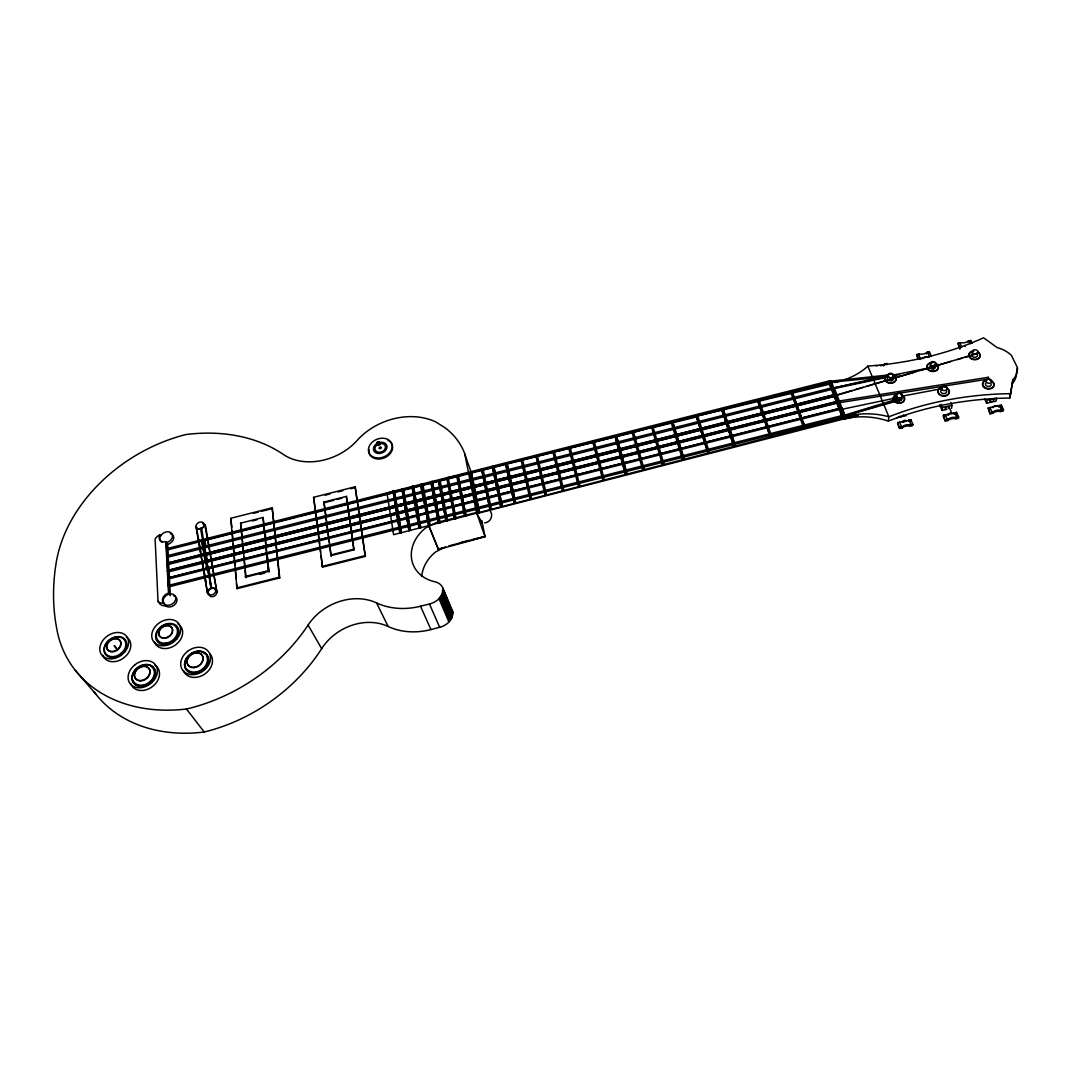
<?xml version="1.0" encoding="UTF-8"?>
<svg xmlns="http://www.w3.org/2000/svg" width="1071" height="1071" viewBox="0 0 1071 1071"><rect width="100%" height="100%" fill="white"/><g stroke="black" fill="none" stroke-linecap="round" stroke-linejoin="round"><path stroke-width="1.5" d="M840.333 410.099L841.431 409.015L844.55 414.932L168.442 585.422L167.973 577.871M841.552 409.095L841.967 407.944L844.631 414.745L842.609 415.253L842.636 418.145L393.606 534.697L387.3 494.936M906.146 421.345L906.186 420.716A2.062 1.138 -21.9 0 0 904.634 420.408A2.062 1.138 -21.9 0 0 902.826 421.345L902.425 422.322L910.872 419.698L912.867 424.384L912.693 425.615L910.27 426.151A8.34 6.439 5.6 0 0 902.157 427.918L899.586 428.467L897.632 423.768L897.779 422.55L902.826 421.452L902.719 422.255M166.902 549.905L166.621 548.834M476.863 513.585L843.894 418.935L844.149 417.088L847.603 416.137A65.974 52.01 4.9 0 1 888.863 416.766L899.827 412.696A334.902 270.95 17.7 0 1 1006.673 393.713L1010.689 393.673L1012.845 379.79A27.886 20.617 6.7 0 0 1017.45 367.674L1011.439 355.411A27.886 20.617 6.7 0 0 997.248 347.633L983.526 337.78L980.541 339.146A258.7 178.696 -0.5 0 1 879.8 365.091L867.871 366.135A66.027 49.386 0.6 0 1 844.778 379.656M887.886 376.122L887.765 377.447A2.945 2.222 3.9 0 0 889.827 380.7A2.945 2.222 3.9 0 0 893.375 378.518M896.454 398.211L895.999 399.162L896.066 396.765M888.274 376.028L888.301 374.502L887.016 375.011M951.985 413.62L956.537 412.335L958.639 417.007L958.425 418.252L956.001 418.774A8.407 6.413 7 0 0 947.875 420.542L945.318 421.104L943.243 416.418L943.444 415.187L951.985 413.62L949.12 407.221M842.355 409.577L841.552 407.984L842.221 408.613M844.176 415.347L898.837 398.613L901.233 398.814L901.247 399.737L844.283 416.084M831.752 387.93L832.609 388.586L832.1 389.335M834.416 394.744L832.274 388.666L838.191 401.156L834.416 394.744L167.29 563.226C167.879 569.036 166.407 551.632 166.982 557.402L833.827 388.907C831.404 380.018 843.6 411.117 841.498 407.984L167.786 577.938M1010.689 393.673L1009.739 398.064L1005.736 398.104A333.523 270.24 17.8 0 0 899.279 417.021L888.301 421.05A65.88 51.502 12.6 0 0 865.93 416.914A65.974 51.582 12.6 0 0 851.03 417.61L843.894 419.002L844.149 417.088M833.666 387.93L887.872 375.72M833.814 388.96L829.329 382.253M836.946 395.721L836.491 394.008L836.625 395.694L167.371 564.712L167.906 572.209L167.504 571.512L167.518 570.441L837.79 401.25L834.871 395.52M934.006 367.54L934.046 366.764L932.319 367.38L934.099 366.884M196.006 526.504L207.52 593.133L208.858 594.11A4.244 3.307 -31.5 0 0 213.102 596.547A4.244 3.307 -31.5 0 0 216.864 592.089L205.565 526.102L204.842 524.937L204.374 525.566A4.404 2.959 -15 0 1 202.62 527.789L198.55 529.074A4.364 2.731 -36.7 0 1 196.354 527.347L207.52 593.133L209.568 588.996M94.181 691.973A150.087 116.9 -33.2 0 0 204.213 732.002A156.5 121.077 -33.6 0 0 321.661 648.665A49.467 41.234 -31.5 0 1 388.144 626.481A62.198 51.14 -25.5 0 0 430.957 629.561L439.672 627.298A17.725 14.82 -26 0 0 448.12 622.867L452.016 617.498L452.658 611.487L442.885 588.073A13.95 11.567 -24 0 0 434.946 581.781A38.195 31.246 -21.8 0 1 411.679 559.437A38.195 31.246 -21.8 0 1 425.562 527.976L435.924 522.715L445.924 520.185M838.66 401.21L839.142 402.683M988.319 377.287L988.627 378.893L988.319 377.287L838.888 401.076L839.195 402.723L988.667 379A2.918 2.169 7 0 1 991.719 381.905A2.918 2.169 7 0 1 987.248 382.883A2.918 2.169 7 0 1 987.248 379.308L988.667 379M839.329 402.147L839.102 401.732M841.659 408.279L844.631 414.745L840.829 408.078L168.053 577.965L167.745 572.075L839.209 402.602M841.511 408.078L841.445 408.587M941.489 387.22L941.181 388.786L941.797 387.153M471.133 472.191L463.904 451.547A89.669 70.351 -23 0 0 444.987 427.731L435.951 422.041A59.213 46.24 -21.7 0 0 357.098 440.476A51.18 38.476 -23.5 0 1 283.628 454.613A167.33 127.168 -31.7 0 0 185.698 434.572A147.008 111.866 -30.5 0 0 56.214 562.529L55.384 568.032A269.343 212.031 -27 0 0 55.705 622.733L56.629 628.088A153.956 118.573 -31.3 0 0 186.474 709.015A160.516 122.79 -31.7 0 0 308.087 625.062A50.698 41.849 -29.3 0 1 376.55 602.919A63.671 51.743 -23.6 0 0 420.501 606.24L429.471 603.99A18.14 15.007 -24 0 0 438.173 599.546L442.189 594.151L442.885 588.073M844.109 414.999L844.309 416.137M841.699 409.109L841.806 409.684M855.287 416.057L847.429 418.226L847.603 416.137L842.636 418.145L829.369 384.235L829.302 381.303L831.297 380.794L833.479 387.421M852.235 416.713L851.03 417.61L854.792 416.137M844.644 417.583L844.015 418.908L858.42 415.267M843.828 418.774L843.988 417.81L847.603 416.137L846.987 418.319L843.894 419.002M884.472 365.184L884.619 363.939L886.962 363.417L886.828 364.675M901.247 399.737L900.724 398.064M902.224 396.538L902.21 396.203M888.354 421.05L888.863 416.766L867.871 366.135M896.307 396.966L896.36 396.123A3.079 2.343 4.5 0 1 897.953 393.338A3.079 2.343 4.5 0 1 901.862 394.289L901.836 397.89A3.079 2.343 4.5 0 1 899.078 400.875A3.079 2.343 4.5 0 1 895.905 397.943M896.547 398.024L896.36 396.123M899.265 399.376L899.078 400.875L900.162 398.345L899.372 398.519M901.648 395.962L901.862 394.289M899.586 428.467L897.779 422.55M902.157 427.918L902.318 426.686A8.354 6.439 5.6 0 1 910.444 424.919L912.867 424.384M923.242 358.129L923.497 357.794A2.022 1.151 -23.5 0 1 925.277 356.844A2.022 1.151 -23.5 0 1 926.776 357.192L931.328 356.188L929.347 351.797L927.004 352.305A8.059 5.971 4.3 0 1 919.146 354.019L916.656 354.555L917.78 358.758M933.858 367.393L933.979 366.536L927.861 368.223M918.972 355.277L919.146 354.019M910.27 426.151L910.444 424.919M908.449 420.234L908.904 421.318M910.711 420.93L910.872 419.698M923.43 358.383L918.597 358.959L916.656 354.555M927.004 352.305L926.83 353.564A8.046 5.971 4.3 0 1 926.335 353.952M930.297 367.875A2.852 2.129 5 0 0 931.395 368.652L933.577 368.839L933.939 366.349M948.103 414.959L948.464 414.249M929.173 353.055L929.347 351.797M933.31 365.84L931.248 366.737M1009.739 398.064L1012.845 379.79M941.329 388.679L941.489 387.662M946.804 409.376L942.092 410.394L942.574 407.408L941.208 404.343M945.037 416.03L945.251 414.785L947.326 419.471M945.318 421.104L943.444 415.187M958.023 343.229L959.844 348.865L958.023 343.229L960.5 342.693A8.086 5.931 5.3 0 0 968.358 340.98L970.701 340.471L972.066 343.376M948.411 414.571L948.491 414.089A2.075 1.125 -22.7 0 1 950.325 413.031A2.075 1.125 -22.7 0 1 951.865 413.352M947.875 420.542L948.089 419.31A8.407 6.413 7 0 1 956.216 417.543L958.639 417.007M951.53 408.346L952.039 405.347L950.847 402.683M968.13 342.251L968.358 340.98M956.001 418.774L956.216 417.543M953.913 414.102L954.127 412.87M954.529 413.955L954.743 412.723L956.831 417.395M970.473 341.743L970.701 340.471M956.323 413.567L956.537 412.335M887.832 376.938L887.846 375.747M986.592 403.205L987.194 400.179L996.659 398.117L996.043 401.143L986.592 403.205L984.664 399.055M988.172 407.944L990.099 413.861L992.67 413.299A8.461 6.386 8.2 0 1 1000.783 411.532L1003.219 411.01L1003.473 409.765L1001.278 405.106L988.172 407.944L990.099 413.861M989.724 408.801L989.979 407.556L992.161 412.228M993.058 407.663L993.219 406.846A2.102 1.111 -23.5 0 1 995.079 405.802A2.102 1.111 -23.5 0 1 996.592 406.123L996.699 406.391M992.67 413.299L992.924 412.067A8.474 6.386 8.2 0 1 1001.05 410.287L1003.473 409.765M1000.783 411.532L1001.05 410.287M998.587 406.873L998.855 405.628M999.216 406.739L999.471 405.494L1001.68 410.153M1001.278 405.106L1002.657 409.845M1016.807 370.633L1017.45 367.674M890.135 378.545L892.986 377.046L891.353 380.687M901.769 396.337L901.836 397.89L902.103 397.02M377.528 443.876L377.528 444.612M933.122 366.295L932.56 365.787A2.852 2.129 5 0 1 930.378 363.015A2.852 2.129 5 0 1 934.14 361.757A2.852 2.129 5 0 1 935.679 364.742L934.863 365.907M205.993 561.512L205.123 562.436L205.993 561.512L206.435 569.451M207.908 561.74C206.034 563.359 205.712 557.67 204.976 555.394L205.083 554.216M207.52 593.133L208.363 590.884M890.818 378.063L891.674 377.889M837.616 403.191L837.562 402.388M842.609 415.253L829.302 381.303L888.569 374.944M934.032 365.76C937.754 364.02 929.668 366.295 932.105 368.852L932.493 366.269L932.024 367.112L933.805 367.299L924.005 369.401M833.358 387.461L166.648 555.889M206.422 569.491L207.305 569.759L205.498 555.26M935.679 364.742L934.702 365.546M167.022 563.185L836.424 394.088M844.296 415.026L844.671 416.632M205.163 547.843L203.008 548.325M160.851 535.607L159.9 535.045A6.787 5.087 -30.8 0 0 160.168 540.4A6.787 5.087 -30.8 0 0 165.844 541.672L167.625 544.363L170.329 595.757M948.491 413.982L948.223 414.316A2.075 1.125 -22.7 0 0 948.063 414.972M993.219 406.739L992.951 407.087A2.102 1.111 -23.5 0 0 992.79 407.422L993.178 407.047M836.598 395.319L977.328 353.484C977.689 356.456 975.842 351.261 977.328 353.484M211.174 588.113L208.484 569.437L209.367 575.716L209.956 576.586L210.304 575.984M203.343 547.415C198.604 539.048 206.516 536.156 205.552 547.656M379.495 447.196C377.461 449.82 383.364 448.468 380.66 446.902M209.876 575.837L208.939 569.143L209.555 575.77M120.728 653.645L122.911 651.556A11.62 8.863 -35.5 0 0 118.52 636.924A11.62 8.863 -35.5 0 0 104.396 650.325A11.62 8.863 -35.5 0 0 120.728 653.645L121.358 654.435L123.687 652.212A12.357 9.425 -35.5 0 0 119.015 636.643A12.357 9.425 -35.5 0 0 103.994 650.9A12.357 9.425 -35.5 0 0 121.358 654.435L121.237 653.163M210.01 588.648L212.553 587.845A4.257 3.307 -31.5 0 1 215.351 592.276A4.257 3.307 -31.5 0 1 209.099 594.579A4.257 3.307 -31.5 0 1 209.541 588.943L213.638 588.033L217.453 591.942M209.541 588.943L210.438 588.3M204.052 525.071A4.284 3.24 -29.6 0 1 202.539 527.668L199.206 528.994M456.728 475.966L464.506 516.128L465.965 515.753L458.147 475.604L446.714 477.853M202.539 527.668L201.629 528.298L204.615 547.147M445.496 546.786L435.428 552.06A37.311 30.885 -23.7 0 0 421.76 576.466M844.002 418.681L846.987 417.101M160.195 534.63L159.351 535.031A9.144 6.868 -31 0 0 155.108 538.954L158.026 601.367L159.887 603.964A9.385 7.189 -32.8 0 0 164.532 605.825L166.3 606.306A6.814 5.235 -32.8 0 0 175.858 603.361A6.814 5.235 -32.8 0 0 173.556 595.69M421.331 484.012L422.991 484.253L421.331 484.012L428.587 525.232L438.427 549.45L442.577 547.629M209.675 576.707L207.774 577.001M707.77 452.35L696.284 416.324L707.851 452.979L709.23 451.975L697.716 415.963L830.708 383.9M206.556 554.39L205.297 554.216M975.346 354.166L976.792 353.845A2.972 2.182 6 0 0 977.221 350.525A2.972 2.182 6 0 0 972.696 350.592A2.972 2.182 6 0 0 973.847 353.885M202.446 541.27L204.4 540.427L205.204 547.241M834.885 396.324L205.619 555.22L206.395 554.979L206.85 561.244M927.366 367.969L928.865 367.447M203.637 540.935L203.61 540.119M833.626 387.997L887.805 376.604M890.55 378.13L893.107 377.554M929.534 367.982L927.526 368.33M836.397 394.65L836.879 394.998M850.602 414.008L876.051 406.418M882.41 404.517L898.315 399.764M851.097 416.954L846.318 418.226M895.463 377.715L914.701 372.079M921.114 370.205L925.933 368.799M836.558 395.052L852.275 390.433M855.408 389.509L863.266 387.207M866.412 386.283L889.988 379.362M935.505 365.974L951.048 361.409M957.26 359.588L961.919 358.223M965.025 357.299L972.789 355.023M931.02 367.54L934.019 366.657M479.152 512.621L476.809 513.304L482.378 523.451M932.787 365.8L935.371 365.077M615.638 436.848L579.25 445.79M456.018 518.498L454.358 518.337L456.032 518.565L454.586 518.926L447.022 479.473M438.427 549.45L485.056 536.745L481.789 520.56M975.895 354.113L976.792 353.845M207.56 569.692L209.153 575.729M484.654 522.849C490.638 522.42 493.704 515.486 490.076 510.639M202.928 546.049L202.124 541.31M931.315 366.737L933.015 366.282M448.655 545.956L485.002 536.451L472.311 539.637M208.042 577.055L209.876 576.6L211.081 587.979L209.314 576.814M206.931 562.355L206.074 562.556M230.76 518.284L272.181 507.788L279.745 577.898L236.972 588.662L230.76 518.284L231.871 527.28M313.589 497.305L355.157 486.783L365.412 556.344L322.491 567.135L313.589 497.305L315.383 509.555M196.368 527.079L196.662 528.351M253.466 513.344L258.245 512.139M261.431 511.336L272.583 508.511M325.142 495.204L329.935 493.985M337.914 491.964L342.707 490.759M350.699 488.737L355.492 487.519M204.039 524.469L205.565 526.102M246.062 577.805L240.6 523.157L263.078 517.467L268.674 571.312L245.634 577.122L245.058 570.455M331.287 556.344L323.83 502.098L346.375 496.395L354.032 549.811L330.926 555.635L329.654 545.715M252.207 520.948L257.013 519.73M323.83 502.098L324.152 502.741L333.804 500.304M337.03 499.488L341.863 498.269M204.4 548.138L204.802 554.363L203.718 548.312M394.797 501.308L399.938 533.104L392.99 491.174L394.409 490.826L401.384 532.729L394.409 490.826M404.771 505.405L409.002 530.814L401.879 488.925L403.553 489.166M413.352 486.033L411.92 486.395L413.593 486.636L420.689 527.869L413.593 486.636M432.51 481.923L439.953 522.849L438.494 523.21L430.863 481.682L432.282 481.321M481.535 469.178L483.168 469.433L481.535 469.178L489.916 509.327L482.07 471.374M492.285 466.554L493.718 466.193M387.046 493.343L392.99 491.174M396.163 491.04L402.134 489.527L404.249 502.232M404.985 488.804L410.729 487.359M432.43 481.95L430.114 482.526M439.043 480.317L445.523 478.724M505.472 463.395L507.092 463.623L515.673 502.714L514.214 503.075L505.833 465.015M535.835 455.831L537.428 456.085M592.651 441.372L594.084 441.011L604.285 479.621L602.826 479.995L592.799 442.002M468.589 473.047L470.771 472.512M553.051 451.587L555.019 451.761M201.91 540.601L203.758 540.132M205.819 539.851L262.489 525.513M265.728 524.696L275.448 522.246M278.688 521.43L296.493 516.918M299.733 516.102L372.601 497.68M375.841 496.864L385.56 494.4M388.786 493.584L461.655 475.163M464.894 474.346L474.614 471.883M477.853 471.066L550.722 452.645M553.948 451.828L571.767 447.33M575.007 446.5L584.712 444.05M587.952 443.233L660.82 424.812M664.06 423.996L673.779 421.532M677.019 420.716L736.928 405.561M740.168 404.744L749.874 402.294M753.114 401.478L770.933 396.966M774.172 396.15L825.982 383.057M569.585 448.187L566.09 449.044M651.596 427.329L653.029 426.968L663.993 464.319L662.534 464.694L651.596 427.329L633.764 432.376M831.163 382.133L166.607 550.146L166.915 555.929M721.921 410.046L723.367 409.671L735.228 445.282L733.836 446.299L721.921 410.046L733.836 446.272L735.228 445.282M652.681 427.717L696.726 416.873M757.826 401.156L759.272 400.795L771.682 436.486L770.21 436.861L757.826 401.156L770.156 436.205M791.041 393.659L792.46 392.629L805.285 427.798L802.955 421.532M721.988 410.688L723.367 409.671M167.464 563.574L235.459 546.397M238.686 545.581L248.405 543.117M251.645 542.301L337.445 520.64M340.685 519.823L371.45 512.045M374.676 511.228L447.531 492.834M450.771 492.017L460.49 489.567M463.73 488.751L549.53 467.076M552.77 466.26L570.575 461.762M573.815 460.945L583.521 458.495M586.761 457.665L659.616 439.271M662.855 438.454L672.561 436.004M675.801 435.187L761.615 413.513M764.841 412.696L782.66 408.198M785.886 407.382L795.606 404.932M798.846 404.115L834.456 395.119M205.431 554.202L215.151 551.752M218.404 550.936L231.376 547.656M234.616 546.839L244.335 544.376M247.588 543.559L265.421 539.061M268.66 538.244L278.393 535.781M281.633 534.965L291.366 532.501M294.605 531.685L304.325 529.235M307.578 528.418L325.41 523.906M328.65 523.09L341.622 519.81M349.722 517.762L354.595 516.543M357.834 515.713L367.567 513.263M370.807 512.447L375.667 511.215M378.906 510.398L388.639 507.935M391.879 507.119L401.612 504.669M404.851 503.852L414.584 501.389M417.824 500.572L427.557 498.109M430.796 497.292L438.896 495.244M442.149 494.427L451.868 491.977M455.108 491.147L464.841 488.697M468.081 487.881L477.813 485.417M481.053 484.601L498.885 480.103M502.138 479.273L511.858 476.823M515.097 476.006L524.83 473.543M528.07 472.726L537.803 470.276M541.042 469.446L549.155 467.398M552.395 466.581L562.128 464.131M565.368 463.315L575.087 460.851M578.34 460.035L588.059 457.571M591.299 456.755L601.032 454.305M604.272 453.488L609.145 452.257M612.384 451.44L622.117 448.977M625.357 448.16L635.076 445.71M638.329 444.88L651.288 441.613M654.542 440.783L672.374 436.285M675.614 435.469L685.346 433.005M688.586 432.189L698.319 429.739M701.559 428.922L711.278 426.459M714.531 425.642L732.363 421.131M735.603 420.314L745.336 417.864M748.575 417.047L761.548 413.767M764.788 412.951L774.52 410.488M777.76 409.671L795.592 405.173M798.832 404.343L808.565 401.893M811.805 401.076L821.537 398.613M824.777 397.796L834.51 395.346M835.902 394.182L835.728 395.306L836.156 394.463M167.411 570.535L838.78 401.076M226.784 556.505L221.925 557.723L226.784 556.505M255.929 549.128L265.648 546.679L255.929 549.155M281.834 542.582L291.553 540.132L281.847 542.609M299.639 538.084L294.793 539.315L299.652 538.124M328.784 530.721L315.838 533.987L328.797 530.761M354.702 524.174L344.982 526.624L354.715 524.228M357.928 523.344L375.747 518.846M401.652 512.299L391.932 514.749L401.665 512.366M404.892 511.483L414.597 509.02L404.905 511.55M427.557 505.753L417.837 508.203L427.57 505.833M430.796 504.936L438.896 502.888M442.122 502.071L451.842 499.608L442.149 502.152M455.081 498.791L464.801 496.342M468.04 495.525L477.746 493.062M498.791 487.747L511.751 484.467M514.99 483.65L524.696 481.2M537.655 477.92L527.936 480.37L537.682 478.041M540.895 477.104L553.841 473.824M566.8 470.557L557.081 473.007L574.926 468.643M570.04 469.741L574.899 468.509M578.139 467.692L587.845 465.229M591.085 464.412L600.804 461.962L591.125 464.56M604.044 461.146L613.75 458.683M616.99 457.866L626.709 455.416M629.949 454.586L647.754 450.088M650.994 449.271L663.953 445.991M667.179 445.175L676.899 442.725M680.139 441.908L689.858 439.445M693.098 438.628L702.804 436.178M706.043 435.362L710.903 434.13M714.143 433.313L723.849 430.85M727.089 430.033L736.808 427.583M740.048 426.767L749.767 424.303M752.993 423.487L762.713 421.037M765.952 420.207L786.998 414.892M790.237 414.075L799.957 411.612M803.196 410.795L812.902 408.346M816.142 407.529L825.861 405.066M829.101 404.249L835.567 402.616M357.942 523.411L362.801 522.179M366.041 521.363L375.76 518.913M430.81 505.017L438.909 502.968M455.108 498.885L464.814 496.435M468.054 495.619L477.773 493.169M502.058 487.037L511.777 484.587M515.017 483.757L524.736 481.307M540.922 477.224L553.881 473.958M578.166 467.826L587.885 465.376M604.071 461.28L613.79 458.83M617.03 458.013L626.749 455.563M629.989 454.747L634.849 453.515M638.075 452.698L647.794 450.248M651.034 449.432L663.993 446.165M667.233 445.349L676.939 442.899M680.179 442.082L689.898 439.632M693.138 438.815L710.943 434.317M714.183 433.501L723.902 431.051M727.142 430.221L736.861 427.771M740.088 426.954L749.807 424.504M753.047 423.688L762.766 421.238M766.006 420.421L774.105 418.373M777.332 417.556L787.051 415.106M790.291 414.29L800.01 411.84M803.25 411.023L812.956 408.573M816.196 407.743L825.915 405.293M829.155 404.477L835.634 402.843M274.296 544.764L207.774 561.552L205.512 561.887L204.066 555.367M277.536 543.948L295.395 539.436M298.635 538.619L308.368 536.156M311.621 535.339L384.623 516.918M387.876 516.088L405.722 511.59M408.961 510.773L418.707 508.31M421.947 507.493L431.68 505.043M434.933 504.213L494.963 489.072M498.202 488.242L516.048 483.744M519.301 482.927L529.034 480.464M532.274 479.647L542.02 477.197M545.259 476.367L605.289 461.226M608.542 460.396L626.388 455.898M629.628 455.081L639.374 452.618M642.613 451.801L652.346 449.351M655.599 448.521L715.629 433.38M718.869 432.55L736.714 428.052M739.967 427.235L749.7 424.772M752.94 423.955L762.686 421.505M765.926 420.675L825.955 405.534M829.208 404.704L835.701 403.071M842.582 415.843L844.135 415.454M844.658 416.485L168.522 586.935L168.361 585.315M805.258 427.155L803.812 428.172L791.014 392.99M683.9 458.522L672.749 422.108L683.9 458.522L682.535 459.526L671.41 423.112M625.33 473.663L615.049 436.325L625.464 474.292L626.803 473.302L616.481 435.964L626.803 473.302M579.732 485.458L578.434 486.435L568.701 447.745M642.734 469.781L644.073 468.777L642.734 469.781L632.185 432.711M492.62 468.121L500.626 505.9L502.286 506.141L493.918 466.809L503.919 464.345M514.026 502.473L515.673 502.714M479.366 512.139L477.693 511.898L479.366 512.139L471.36 472.365M489.701 508.725L491.361 508.953L482.967 468.817M447.343 519.837L454.439 518.136L453.381 512.661M455.885 517.775L476.475 512.487L485.056 536.745M531.43 498.644L529.797 498.403L531.43 498.644L522.581 459.754L534.509 456.808M445.871 520.519L447.544 520.747L445.871 520.519L438.655 481.455M399.684 532.515L401.13 532.14M408.747 530.225L410.447 530.453L403.821 490.759M412.201 487.974L418.989 527.642L420.448 527.28M428.587 525.232L430.288 525.446L428.882 525.807L420.314 484.935M438.267 522.621L439.953 522.849M245.259 576.506L268.312 570.696L269.075 572.008L268.593 567.028M330.604 555.006L353.725 549.182L354.032 549.811M259.878 574.337L264.483 573.172M236.544 587.979L279.344 577.202L279.745 577.898M322.13 566.439L365.077 555.621L365.412 556.344M518.15 460.838L521.47 460.035M459.62 542.823L469.138 540.427M205.284 562.556L207.466 562.155L207.359 561.418M632.533 432.684L616.615 436.593M485.98 468.763L492.432 467.184L499.501 500.211M570.294 448.013L573.668 447.183M575.06 446.835L577.858 446.138M557.536 451.145L560.816 450.342M561.726 450.115L564.698 449.392M434.183 481.522L436.727 480.892M459.633 475.243L467.103 473.409M506.998 463.582L513.156 462.07M514.642 461.708L516.798 461.173M540.815 455.255L542.662 454.8M544.188 454.425L547.401 453.635M549.021 453.247L551.739 452.578M927.767 368.089L934.059 366.563M841.779 408.774L844.631 414.745M945.519 419.872L948.089 419.31M990.354 412.616L992.924 412.067M875.984 365.8L876.734 365.639A8.019 6.024 3.1 0 0 877.444 365.76M960.058 347.606L961.798 347.218L959.763 342.854M942.574 407.408L952.039 405.347M896.641 417.73L906.093 415.682M899.747 427.249L902.318 426.686M833.559 388.733L886.038 377.541M892.759 375.854L899.493 374.663M893.214 375.131L926.201 368.464M842.114 409.283L896.132 397.877M932.546 367.313L933.725 367.072M833.733 388.063L834.229 388.934L833.894 388.251M902.933 396.083A5.69 4.338 4.5 0 0 901.769 395.333L901.595 395.815M204.896 555.394L205.512 561.887M839.851 408.319L840.548 409.202M941.931 388.626L902.21 396.163M831.524 382.24L885.53 376.805M830.949 380.754L831.578 381.892M165.67 605.784L163.823 603.187L162.672 603.227A9.411 7.202 -32.7 0 1 158.026 601.367M378.17 445.041L379.71 443.555M892.96 376.055L893.361 375.586M893.174 375.064L892.638 374.716A5.69 4.297 3.9 0 1 895.677 380.379A5.69 4.297 3.9 0 1 888.22 382.454A5.69 4.297 3.9 0 1 885.208 376.724M163.823 603.187L163.381 602.812A6.828 5.235 -32.7 0 1 168.495 593.147L165.844 541.672M75.372 670.419L96.055 694.41M900.162 398.345L900.738 399.041M186.474 709.015L204.213 732.002M168.495 593.147L169.553 594.646L166.862 543.211M831.364 383.713L831.98 384.69M207.747 592.437L208.858 594.11M215.766 590.416L216.864 592.089M933.229 366.389L933.805 367.299M200.612 528.766L203.825 547.134M215.351 589.157L216.717 590.817L204.842 524.937M846.425 417.395L846.987 418.319M240.6 523.157L242.568 542.127M308.087 625.062L321.661 648.665M834.496 394.543L841.244 407.971L838.272 402.214L837.174 401.411L837.187 402.201M376.55 602.919L388.144 626.481M968.947 340.859L970.326 343.764M956.845 414.745L958.425 418.252M927.606 352.172L929.574 356.576M420.501 606.24L430.957 629.561M918.396 354.18L920.35 358.584M939.628 404.851L942.092 410.394M831.163 381.959L830.708 380.566L166.541 548.687L166.206 542.221M429.471 603.99L439.672 627.298M439.03 598.769L448.963 622.09M909.078 420.1L911.06 424.785M440.542 597.029L450.436 620.363M439.833 597.926L449.74 621.247M441.734 595.141L451.574 618.489M441.185 596.105L451.038 619.44M442.818 592.116L452.618 615.49M442.551 593.133L452.364 616.508M442.189 594.151L452.016 617.498M899.586 422.148L901.554 426.847M443.019 589.063L452.792 612.465M443.059 590.067L452.832 613.469M442.992 591.098L452.779 614.473M418.989 527.642L416.244 510.787M438.615 549.905L428.882 525.807L421.854 486.194M438.093 522.166L438.494 523.184M830.989 380.794L831.15 381.932M833.425 387.488L833.332 388.412L829.637 381.892L830.842 380.915M832.609 386.283L835.608 393.941M836.812 397.006L839.825 404.677M841.03 407.743L844.042 415.414M841.03 409.403L842.234 412.482M430.863 481.682L438.494 523.21M440.007 480.076L447.544 520.747M831.926 388.666L833.64 393.311M835.367 397.957L839.383 408.801M840.534 411.907L842.823 418.092M795.981 402.696L792.46 392.629M797.145 405.842L801.791 418.386M465.965 515.753L458.241 476.608M469.928 472.726L477.907 512.5M445.79 520.225L446.098 521.108L438.882 482.03M723.434 410.327L735.295 445.924M500.626 505.9L500.157 503.357M529.971 498.979L520.988 459.526M206.101 554.229L206.743 560.602M644.193 469.406L633.617 432.349M847.094 417.034L847.429 418.226M570.133 447.383L579.893 486.073M554.243 451.293L563.761 490.25L562.302 490.612L552.984 452.27M537.254 455.47L546.505 494.695L544.885 494.441L536.009 456.447M602.826 479.995L604.285 479.621M506.904 463.033L515.472 502.112M505.659 463.984L514.214 503.075M494.052 467.759L502.085 505.539M471.468 473.355L479.152 511.536M464.747 453.85L476.528 512.808M206.823 562.382L208.002 568.514L204.815 547.991L205.766 554.202M448.133 477.492L456.032 518.565M202.673 540.105L202.861 541.163M432.577 482.954L439.712 522.246M203.503 547.308L202.272 540.266L202.419 541.283M204.012 548.232L207.627 568.514M207.828 569.638L208.912 575.743M209.113 576.867L211.081 587.979L208.939 569.143M422.764 483.65L430.288 525.446M196.944 529.998L197.533 533.291M198.108 536.584L198.684 539.878M199.273 543.184L200.719 551.418M202.459 561.298L203.035 564.604M204.494 572.838L205.07 576.131M205.645 579.424L206.234 582.718M207.68 590.964L208.269 594.258M412.442 488.577L415.709 507.614M403.566 490.157L410.193 529.864M393.767 494.949L394.275 498.135M355.157 486.783L365.077 555.621M349.789 517.561L350.244 520.854M350.94 525.794L351.395 529.101M353.002 540.641L353.47 543.934M346.375 496.395L353.725 549.182M202.245 541.297L202.901 546.049M203.115 547.642L204.106 554.925M324.152 502.741L329.225 542.408M315.784 512.848L319.653 544.108M320.256 549.048L320.671 552.328M321.072 555.621L322.491 567.135M206.73 560.508L205.967 554.216L206.127 555.059M203.209 548.365L203.865 553.72M206.864 568.955L206.957 569.772M272.181 507.788L279.344 577.202M168.401 578.983L841.833 408.921M168.79 586.426L168.87 593.682M265.313 533.786L265.795 538.767M267.603 557.054L267.937 560.374M263.078 517.467L268.312 570.696M242.863 545.46L243.452 552.114M243.893 557.121L244.764 567.121M232.139 530.6L232.969 540.56M233.25 543.881L234.067 553.827M234.348 557.148L235.044 565.448M235.459 570.415L236.142 578.715M236.557 583.695L236.972 588.662M205.123 526.209L205.11 525.915A4.271 3.24 -29.7 0 0 202.606 523.746M844.644 415.615L844.658 417.636M154.826 665.091A15.744 12.236 -36.2 0 1 152.644 686.431A15.744 12.236 -36.2 0 1 130.89 683.793M379.536 442.979A1.553 1.191 -22.1 0 1 379.803 444.666A1.553 1.191 -22.1 0 1 377.702 445.201A1.553 1.191 -22.1 0 1 377.434 443.514M378.826 442.845A1.553 1.191 -22.1 0 1 379.201 442.872M170.276 533.586A6.761 5.087 -30.8 0 1 173.569 538.847A6.761 5.087 -30.8 0 1 167.625 544.363M379.348 442.497A6.988 5.395 -22.1 0 1 386.671 448.602A6.988 5.395 -22.1 0 1 375.613 452.645A6.988 5.395 -22.1 0 1 377.635 443.113M379.536 443.662A5.462 4.217 -22.1 0 1 385.386 448.053A5.462 4.217 -22.1 0 1 377.34 451.949A5.462 4.217 -22.1 0 1 376.992 444.893M387.97 440.301A12.25 9.465 -22.1 0 1 391.276 452.069A12.25 9.465 -22.1 0 1 377.099 458.95A12.25 9.465 -22.1 0 1 368.946 449.539M166.487 542.649A6.774 5.087 -30.8 0 0 171.989 533.773A6.774 5.087 -30.8 0 0 161.52 534.657L160.556 536.022A6.774 5.087 -30.8 0 0 161.895 542.221M198.523 528.98A4.284 3.24 -29.6 0 1 196.02 526.798L196.006 525.915A4.284 3.24 -29.6 0 1 199.969 522.086A4.284 3.24 -29.6 0 1 204.039 524.174M150.944 666.256A11.808 9.17 -36.1 0 1 149.297 682.24A11.808 9.17 -36.1 0 1 133.005 680.272M132.831 675.212A11.808 9.17 -36.1 0 1 135.508 670.125L137.704 668.023A11.808 9.17 -36.1 0 1 148.615 665.278M206.931 656.603A11.942 9.425 -34.6 0 1 201.161 669.991A11.942 9.425 -34.6 0 1 186.916 669.255M185.658 667.139A11.942 9.425 -34.6 0 1 185.136 664.663M185.363 661.998A11.942 9.425 -34.6 0 1 187.987 656.858L190.21 654.702A11.942 9.425 -34.6 0 1 192.834 653.056M195.685 651.998A11.942 9.425 -34.6 0 1 198.59 651.61M201.335 651.918A11.942 9.425 -34.6 0 1 205.659 654.501M126.351 637.084A15.436 11.794 -35.5 0 1 126.914 654.93L123.995 657.701A15.436 11.794 -35.5 0 1 102.762 655.265M210.023 653.886A15.864 12.531 -34.6 0 1 204.066 674.502A15.864 12.531 -34.6 0 1 183.462 670.674M177.933 623.924A15.422 11.955 -34.1 0 1 178.924 641.77L176.032 644.555A15.422 11.955 -34.1 0 1 154.478 642.145M991.385 401.96A2.088 1.111 -23.5 0 1 989.885 400.822A2.088 1.111 -23.5 0 1 992.723 399.363A2.088 1.111 -23.5 0 1 993.232 401.009M900.457 394.396A5.703 4.338 4.5 0 1 903.536 401.223A5.703 4.338 4.5 0 1 894.205 400.822A5.703 4.338 4.5 0 1 897.525 394.275M903.817 397.02A5.69 4.338 4.5 0 1 900.256 403.232A5.69 4.338 4.5 0 1 893.174 398.72M893.388 397.595A5.69 4.338 4.5 0 1 897.471 394.717M896.628 396.886A3.079 2.343 4.5 0 1 897.23 396.511M902.21 394.851A3.079 2.343 4.5 0 1 900.617 397.649A3.079 2.343 4.5 0 1 896.708 396.698M946.536 387.756A5.73 4.324 5.9 0 1 948.076 394.356A5.73 4.324 5.9 0 1 939.307 393.981A5.73 4.324 5.9 0 1 940.82 387.515M943.671 387.046A5.73 4.324 5.9 0 1 945.158 387.26M948.558 389.871A5.73 4.324 5.9 0 1 947.3 395.306A5.73 4.324 5.9 0 1 939.936 394.998A5.73 4.324 5.9 0 1 938.665 389.456M946.148 390.219A2.985 2.249 5.9 0 1 945.345 393.311A2.985 2.249 5.9 0 1 941.222 392.535A2.985 2.249 5.9 0 1 942.011 389.442M896.025 378.625A5.69 4.297 3.9 0 1 889.613 383.244A5.69 4.297 3.9 0 1 885.155 377.166M886.962 375.466A5.69 4.297 3.9 0 1 888.261 374.944M894.914 376.523A5.69 4.297 3.9 0 1 895.651 377.528M883.977 365.572A8.019 6.024 3.1 0 1 883.428 365.907M884.619 363.939A8.019 6.024 3.1 0 1 880.322 365.747M964.958 346.428A2.035 1.138 -24.3 0 1 965.319 346.107M841.378 380.754A66.027 49.386 0.6 0 1 834.349 382.534M889.747 374.261A5.69 4.297 3.9 0 1 891.219 374.315M937.901 365.76A5.77 4.311 5 0 1 934.836 371.302A5.77 4.311 5 0 1 927.285 368.705M926.884 367.607A5.77 4.311 5 0 1 931.797 362.935M936.054 363.926A5.77 4.311 5 0 1 937.125 364.756M977.796 352.346A5.676 4.19 6 0 1 978.72 358.544A5.676 4.19 6 0 1 970.38 358.276A5.676 4.19 6 0 1 970.928 352.131M972.187 351.623A5.676 4.19 6 0 1 973.593 351.382M991.01 381.089A5.77 4.297 7.1 0 1 992.375 387.943A5.77 4.297 7.1 0 1 983.298 386.671A5.77 4.297 7.1 0 1 986.645 380.473M903.616 414.879A2.062 1.138 -21.9 0 1 903.482 415.213M901.421 416.485A2.062 1.138 -21.9 0 1 899.868 416.177M1016.486 372.106A27.792 20.59 6.8 0 1 1011.894 384.208M935.492 366.751A2.852 2.129 5 0 1 933.577 368.839M929.815 366.818A2.852 2.129 5 0 1 930.11 365.747M946.376 409.202A2.075 1.125 -22.8 0 1 945.546 407.69A2.075 1.125 -22.8 0 1 948.531 406.659A2.075 1.125 -22.8 0 1 948.33 408.533M989.711 380.151A5.77 4.297 7.1 0 1 993.085 386.939A5.77 4.297 7.1 0 1 983.66 386.537A5.77 4.297 7.1 0 1 986.739 380.031M991.211 384.221A2.905 2.169 7.1 0 1 987.81 386.377A2.905 2.169 7.1 0 1 985.695 383.19M977.89 351.89A5.676 4.19 6 0 1 978.104 358.557A5.676 4.19 6 0 1 969.362 356.563A5.676 4.19 6 0 1 973.686 350.927M977.328 354.501A2.959 2.182 6 0 1 975.534 357.219A2.959 2.182 6 0 1 971.758 355.706M971.598 355.144A2.959 2.182 6 0 1 972.87 353.229M937.968 365.305A5.77 4.311 5 0 1 935.585 370.62A5.77 4.311 5 0 1 928.102 369.267M927.352 368.263A5.77 4.311 5 0 1 933.363 362.534M934.822 362.868A5.77 4.311 5 0 1 937.205 364.301M451.721 609.72A13.615 11.406 -26 0 1 452.658 611.487M379.348 442.738C377.407 446.607 376.175 440.181 379.348 442.738M187.492 651.382L184.547 654.234A15.918 12.544 -34.5 0 0 191.24 674.65A15.918 12.544 -34.5 0 0 210.385 656.148A15.918 12.544 -34.5 0 0 187.492 651.382M190.049 654.582L187.666 656.884A12.852 10.148 -34.6 0 0 193.101 673.391A12.852 10.148 -34.6 0 0 208.55 658.424A12.852 10.148 -34.6 0 0 190.049 654.582M175.831 639.133L173.502 641.368A12.45 9.652 -34.1 0 1 155.683 637.834A12.45 9.652 -34.1 0 1 170.691 623.429A12.45 9.652 -34.1 0 1 175.831 639.133M176.889 638.972L173.997 641.757A15.463 11.968 -34 0 1 151.868 637.392A15.463 11.968 -34 0 1 170.503 619.493A15.463 11.968 -34 0 1 176.889 638.972M135.013 664.689L132.068 667.514A15.797 12.263 -36.1 0 0 138.159 687.769A15.797 12.263 -36.1 0 0 157.317 669.455A15.797 12.263 -36.1 0 0 135.013 664.689M137.583 667.889L135.214 670.151A12.718 9.88 -36.1 0 0 140.14 686.471A12.718 9.88 -36.1 0 0 155.549 671.718A12.718 9.88 -36.1 0 0 137.583 667.889M124.678 652.078L121.746 654.863A15.556 11.861 -35.5 0 1 99.884 650.445A15.556 11.861 -35.5 0 1 118.774 632.506A15.556 11.861 -35.5 0 1 124.678 652.078M118.841 648.129L117.382 649.508A7.725 5.877 -35.5 0 1 106.551 647.299A7.725 5.877 -35.5 0 1 115.936 638.41A7.725 5.877 -35.5 0 1 118.841 648.129M119.109 648.464L117.649 649.843A7.711 5.877 -35.5 0 1 106.819 647.634A7.711 5.877 -35.5 0 1 116.204 638.744A7.711 5.877 -35.5 0 1 119.109 648.464M114.302 645.693L116.391 648.276L114.302 645.693M838.727 401.009L838.834 402.08L838.727 401.009M218.685 558.553L208.979 561.003L218.685 558.553M239.743 553.225L230.024 555.688L239.743 553.238M252.689 549.959L242.97 552.408L252.689 549.972M278.594 543.399L268.888 545.862L278.607 543.425M312.598 534.804L302.879 537.267L312.612 534.844M341.743 527.441L332.023 529.904L341.756 527.494M388.693 515.579L378.987 518.029L388.719 515.646M490.705 489.795L480.986 492.245L490.732 489.889M165.121 604.646L164.05 603.763A6.828 5.235 -32.8 0 1 168.616 594.258A6.828 5.235 -32.8 0 1 175.55 600.001A6.828 5.235 -32.8 0 1 165.121 604.646M377.594 444.251A1.553 1.191 -22.1 0 0 379.67 442.644A1.553 1.191 -22.1 0 0 377.26 442.189A1.553 1.191 -22.1 0 0 377.594 444.251M194.132 667.568A8.581 6.761 -34.5 0 0 202.499 655.894A8.581 6.761 -34.5 0 0 188.67 657.179A8.581 6.761 -34.5 0 0 194.132 667.568M194.922 672.655A12.517 9.88 -34.6 0 0 207.091 655.586A12.517 9.88 -34.6 0 0 186.916 657.487A12.517 9.88 -34.6 0 0 194.922 672.655M194.038 667.434A8.581 6.774 -34.5 0 0 202.406 655.747A8.581 6.774 -34.5 0 0 188.563 657.032A8.581 6.774 -34.5 0 0 194.038 667.434M140.261 680.58A8.421 6.533 -36.1 0 0 149.579 669.683A8.421 6.533 -36.1 0 0 136.405 669.736A8.421 6.533 -36.1 0 0 140.261 680.58M140.837 685.801A12.383 9.612 -36.1 0 0 154.519 669.75A12.383 9.612 -36.1 0 0 135.133 669.857A12.383 9.612 -36.1 0 0 140.837 685.801M375.76 457.799A12.263 9.465 -22.1 0 0 392.106 445.054A12.263 9.465 -22.1 0 0 373.043 441.466A12.263 9.465 -22.1 0 0 375.76 457.799M140.502 680.875A8.421 6.533 -36.1 0 0 149.82 669.977A8.421 6.533 -36.1 0 0 136.646 670.044A8.421 6.533 -36.1 0 0 140.502 680.875M165.871 643.122A11.312 8.755 -34.1 0 0 176.554 627.673A11.312 8.755 -34.1 0 0 158.321 629.949A11.312 8.755 -34.1 0 0 165.871 643.122M165.054 638.236A7.43 5.757 -34 0 0 172.083 628.101A7.43 5.757 -34 0 0 160.101 629.574A7.43 5.757 -34 0 0 165.054 638.236M164.867 637.995A7.43 5.757 -34 0 0 171.909 627.847A7.43 5.757 -34 0 0 159.927 629.32A7.43 5.757 -34 0 0 164.867 637.995M888.823 377.099A2.945 2.222 3.8 0 0 893.669 376.041A2.945 2.222 3.8 0 0 889.881 373.351A2.945 2.222 3.8 0 0 888.823 377.099M942.226 389.951A2.985 2.249 5.8 0 0 947.099 388.88A2.985 2.249 5.8 0 0 943.19 386.162A2.985 2.249 5.8 0 0 942.226 389.951"/></g></svg>
